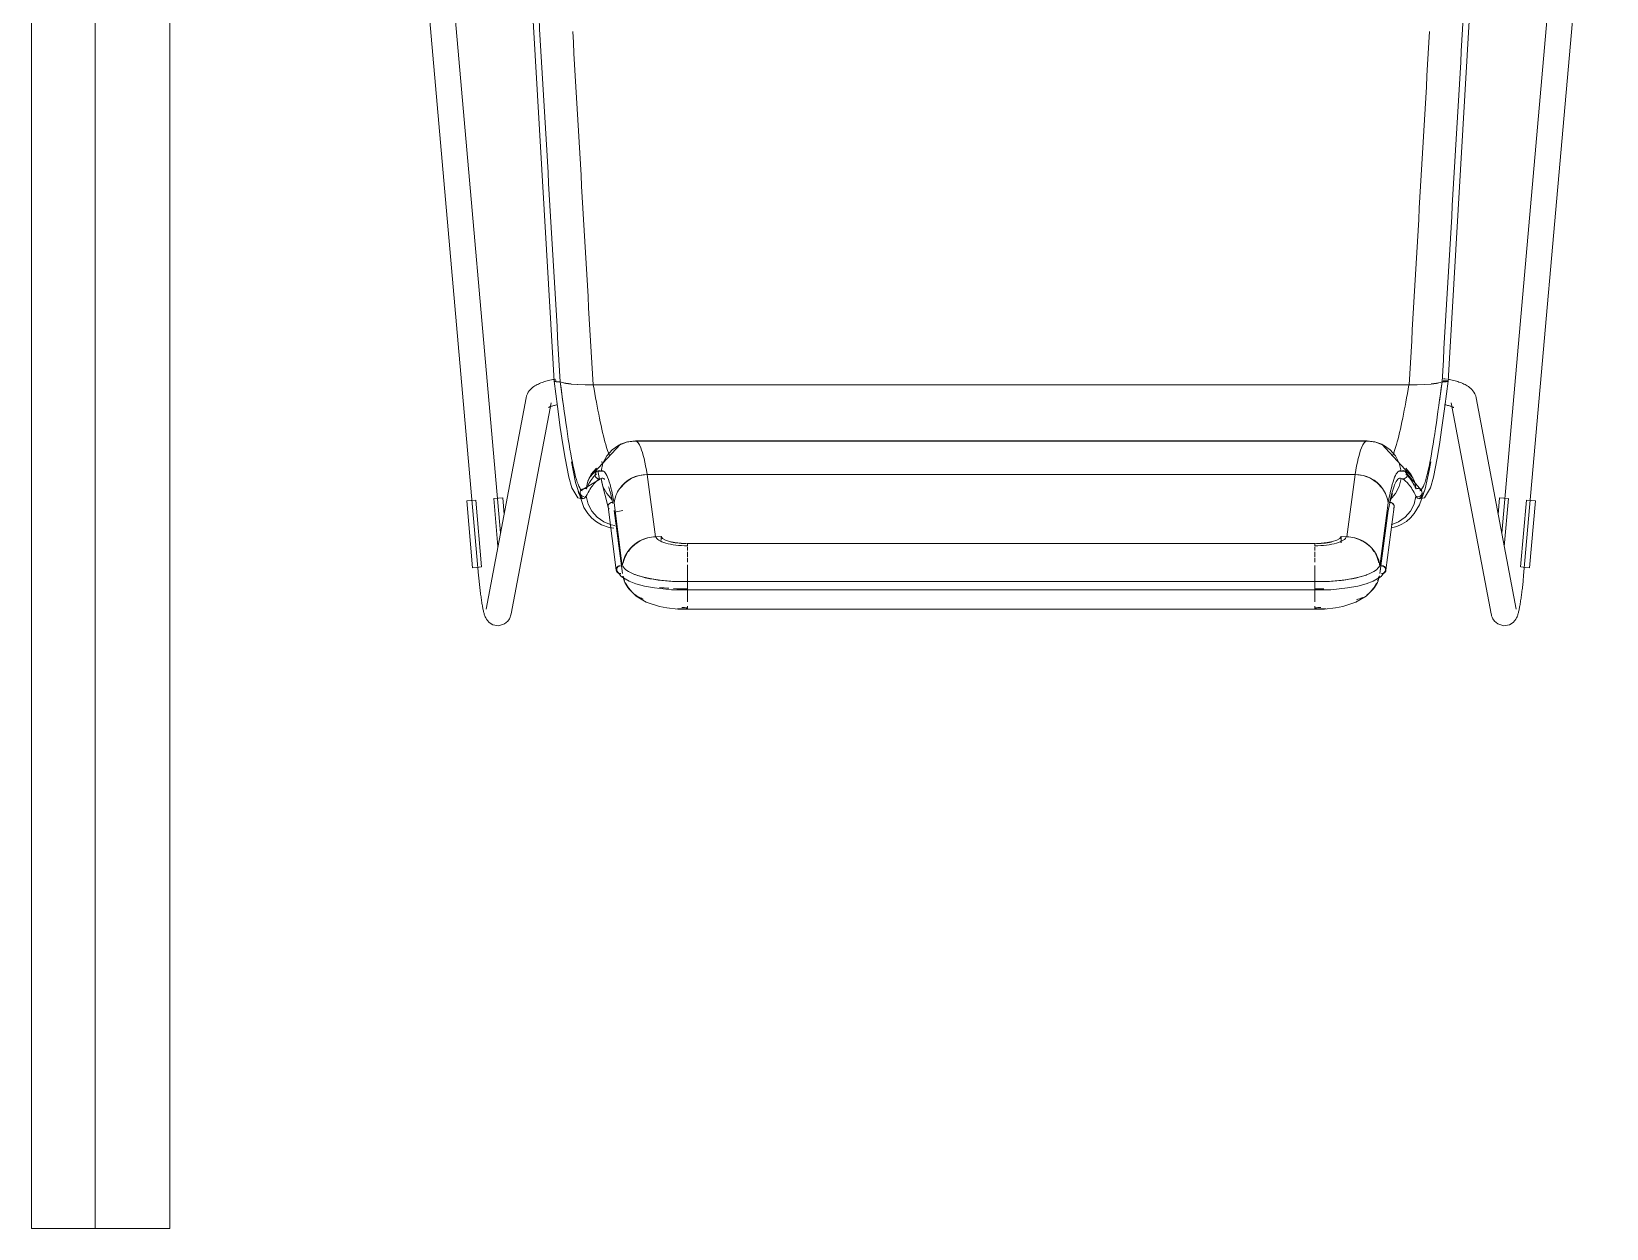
# Model space of a CAD drawing. Header units: millimetres. Extents: x 79795 to 317870, y -36033 to 97293.
# Drawn here: x 159694 to 160435, y 30085 to 30648 of the extents above; entities that cross this region are included whole.
import ezdxf

# ---------------------------------------------------------------- set-up
doc = ezdxf.new("R2010")
doc.units = ezdxf.units.MM
doc.header["$MEASUREMENT"] = 0
doc.layers.add('CSM-STL-XX-ZZ-M3-A-XXXX-00001_detached _19_04_21__rvt-1-Level 4$0$I-FURN', color=8, linetype='CONTINUOUS', lineweight=9)
doc.layers.add('I-FURN', color=8, linetype='CONTINUOUS', lineweight=9)

msp = doc.modelspace()

# ---------------------------------------------------------------- linework, layer by layer
at = {"layer": 'CSM-STL-XX-ZZ-M3-A-XXXX-00001_detached _19_04_21__rvt-1-Level 4$0$I-FURN'}
for p, q in [((159694.35, 30084.9), (159694.35, 32484.9)), ((159724.35, 32484.9), (159724.35, 30084.9)), ((159724.35, 32484.9), (159724.35, 30084.9)), ((159759.35, 30084.9), (159759.35, 32484.9)), ((159724.35, 30084.9), (159694.35, 30084.9)), ((159724.35, 30084.9), (159759.35, 30084.9))]:
    msp.add_line(p, q, dxfattribs=at)
at = {"layer": 'I-FURN'}
for p, q in [((159865.57, 30835.39), (159904.52, 30392.07)), ((159914.8, 30412.1), (159877.52, 30836.44)), ((160422.71, 30836.44), (160385.42, 30411.94)), ((160395.72, 30392.07), (160434.67, 30835.39)), ((159940, 30483.36), (159920.71, 30815.27)), ((160360.24, 30483.36), (160379.52, 30815.27)), ((159927.87, 30478.19), (159928.35, 30478.87)), ((159928.35, 30478.87), (159928.86, 30479.47)), ((159928.86, 30479.47), (159929.38, 30479.99)), ((159929.38, 30479.99), (159929.91, 30480.44)), ((159929.91, 30480.44), (159930.45, 30480.84)), ((159930.45, 30480.84), (159930.98, 30481.2)), ((159930.98, 30481.2), (159931.52, 30481.53)), ((159931.52, 30481.53), (159932.06, 30481.82)), ((159932.06, 30481.82), (159932.61, 30482.09)), ((159932.61, 30482.09), (159933.17, 30482.34)), ((159933.17, 30482.34), (159933.74, 30482.58)), ((159933.74, 30482.58), (159934.32, 30482.8)), ((159934.32, 30482.8), (159934.91, 30483)), ((159934.91, 30483), (159935.52, 30483.2)), ((159935.52, 30483.2), (159936.13, 30483.38)), ((159936.13, 30483.38), (159936.76, 30483.55)), ((159936.76, 30483.55), (159937.41, 30483.71)), ((159937.41, 30483.71), (159938.06, 30483.87)), ((159938.06, 30483.87), (159938.73, 30484.01)), ((159938.73, 30484.01), (159939.41, 30484.14)), ((159939.41, 30484.14), (159940.1, 30484.27)), ((159940.07, 30483.41), (159940, 30483.36)), ((159940, 30483.36), (159940.06, 30483.41)), ((159940, 30483.36), (159941.56, 30471.5)), ((159940.1, 30484.27), (159940.81, 30484.39)), ((159940.24, 30483.46), (159940.54, 30483.51)), ((159940.54, 30483.51), (159940.25, 30483.46)), ((159940.56, 30483.21), (159940.26, 30483.26)), ((159940.27, 30483.26), (159940.57, 30483.21)), ((159940.92, 30483.54), (159940.54, 30483.51)), ((159940.54, 30483.51), (159940.92, 30483.54)), ((159940.95, 30483.18), (159940.56, 30483.21)), ((159940.57, 30483.21), (159940.95, 30483.18)), ((159940.95, 30483.18), (159941.41, 30483.16)), ((159941.4, 30483.16), (159940.95, 30483.18)), ((159941.9, 30483.15), (159941.4, 30483.16)), ((159941.41, 30483.16), (159941.9, 30483.15)), ((159941.9, 30483.15), (159942.4, 30483.15)), ((159942.4, 30483.15), (159941.9, 30483.15)), ((159942.4, 30483.15), (159942.87, 30483.17)), ((159942.87, 30483.17), (159942.4, 30483.15)), ((159942.87, 30483.17), (159943.77, 30482.77)), ((159943.77, 30482.77), (159942.87, 30483.17)), ((159943.77, 30482.77), (159945.52, 30482.4)), ((159945.51, 30482.41), (159943.77, 30482.77)), ((159947.98, 30482.1), (159945.52, 30482.41)), ((159945.52, 30482.4), (159948.01, 30482.09)), ((159948.01, 30482.09), (159951.11, 30481.85)), ((159951.07, 30481.86), (159948.01, 30482.09)), ((159951.11, 30481.85), (159954.65, 30481.7)), ((159954.59, 30481.7), (159951.11, 30481.85)), ((159954.65, 30481.7), (159958.42, 30481.64)), ((159958.34, 30481.64), (159954.65, 30481.7)), ((159958.42, 30481.64), (160341.82, 30481.64)), ((160341.82, 30481.64), (159958.42, 30481.64)), ((160341.82, 30481.64), (160345.59, 30481.7)), ((160345.59, 30481.7), (160341.9, 30481.64)), ((160345.59, 30481.7), (160349.12, 30481.85)), ((160349.12, 30481.85), (160345.65, 30481.7)), ((160349.12, 30481.85), (160352.22, 30482.09)), ((160352.23, 30482.09), (160349.17, 30481.86)), ((160352.22, 30482.09), (160354.72, 30482.4)), ((160354.72, 30482.41), (160352.26, 30482.1)), ((160354.72, 30482.4), (160356.46, 30482.77)), ((160356.46, 30482.77), (160354.73, 30482.41)), ((160356.46, 30482.77), (160357.37, 30483.17)), ((160357.37, 30483.17), (160356.46, 30482.77)), ((160357.37, 30483.17), (160357.84, 30483.15)), ((160357.84, 30483.15), (160357.37, 30483.17)), ((160357.84, 30483.15), (160358.34, 30483.15)), ((160358.34, 30483.15), (160357.84, 30483.15)), ((160357.88, 30483.57), (160358.38, 30483.58)), ((160358.37, 30483.57), (160357.88, 30483.57)), ((160358.71, 30484.49), (160357.98, 30484.59)), ((160358.34, 30483.15), (160358.83, 30483.16)), ((160358.83, 30483.16), (160358.34, 30483.15)), ((160358.87, 30483.57), (160358.37, 30483.57)), ((160358.38, 30483.58), (160358.87, 30483.57)), ((160360.23, 30483.36), (160358.68, 30471.5)), ((160359.43, 30484.39), (160358.71, 30484.49)), ((160358.83, 30483.16), (160359.28, 30483.18)), ((160359.29, 30483.18), (160358.83, 30483.16)), ((160359.32, 30483.54), (160358.87, 30483.57)), ((160358.87, 30483.57), (160359.32, 30483.54)), ((160359.28, 30483.18), (160359.67, 30483.21)), ((160359.67, 30483.21), (160359.29, 30483.18)), ((160359.7, 30483.51), (160359.32, 30483.54)), ((160359.32, 30483.54), (160359.7, 30483.51)), ((160359.67, 30483.21), (160359.97, 30483.26)), ((160359.97, 30483.26), (160359.67, 30483.21)), ((160359.99, 30483.46), (160359.7, 30483.51)), ((160359.7, 30483.51), (160359.99, 30483.46)), ((160359.97, 30483.26), (160360.16, 30483.31)), ((160360.16, 30483.31), (160359.97, 30483.26)), ((160360.17, 30483.41), (160359.99, 30483.46)), ((160359.99, 30483.46), (160360.17, 30483.41)), ((160360.82, 30484.14), (160360.13, 30484.27)), ((160360.16, 30483.31), (160360.23, 30483.36)), ((160360.24, 30483.36), (160360.16, 30483.31)), ((160360.23, 30483.36), (160360.17, 30483.41)), ((160360.17, 30483.41), (160360.24, 30483.36)), ((160361.5, 30484.01), (160360.82, 30484.14)), ((160362.17, 30483.87), (160361.5, 30484.01)), ((160362.83, 30483.71), (160362.17, 30483.87)), ((160363.47, 30483.55), (160362.83, 30483.71)), ((160364.1, 30483.38), (160363.47, 30483.55)), ((160364.72, 30483.2), (160364.1, 30483.38)), ((160365.32, 30483), (160364.72, 30483.2)), ((160365.91, 30482.8), (160365.32, 30483)), ((160366.5, 30482.58), (160365.91, 30482.8)), ((160367.07, 30482.34), (160366.5, 30482.58)), ((160367.63, 30482.09), (160367.07, 30482.34)), ((160368.18, 30481.82), (160367.63, 30482.09)), ((160368.71, 30481.53), (160368.18, 30481.82)), ((160369.25, 30481.2), (160368.71, 30481.53)), ((160369.79, 30480.84), (160369.25, 30481.2)), ((160370.32, 30480.44), (160369.79, 30480.84)), ((160370.85, 30479.99), (160370.32, 30480.44)), ((160371.37, 30479.47), (160370.85, 30479.99)), ((160371.88, 30478.87), (160371.37, 30479.47)), ((160372.37, 30478.19), (160371.88, 30478.87)), ((159926.81, 30475.51), (159907.99, 30376.22)), ((159919.79, 30373.99), (159938.6, 30473.28)), ((159926.81, 30475.51), (159927.07, 30476.5)), ((159927.07, 30476.5), (159927.43, 30477.4)), ((159927.43, 30477.4), (159927.87, 30478.19)), ((159937.56, 30471.16), (159937.72, 30471.23)), ((159937.72, 30471.23), (159937.91, 30471.32)), ((159937.91, 30471.32), (159938.14, 30471.41)), ((159938.14, 30471.41), (159938.41, 30471.51)), ((159938.41, 30471.51), (159938.72, 30471.62)), ((159938.72, 30471.62), (159939.05, 30471.73)), ((159939.05, 30471.73), (159939.42, 30471.84)), ((159939.42, 30471.84), (159939.81, 30471.94)), ((159939.81, 30471.94), (159940.23, 30472.05)), ((159940.23, 30472.05), (159940.68, 30472.15)), ((159940.68, 30472.15), (159941.15, 30472.25)), ((159941.15, 30472.25), (159941.64, 30472.35)), ((159941.56, 30471.5), (159942.91, 30461.57)), ((160358.68, 30471.5), (160357.32, 30461.57)), ((160359.09, 30472.25), (160358.59, 30472.35)), ((160359.56, 30472.15), (160359.09, 30472.25)), ((160360, 30472.05), (160359.56, 30472.15)), ((160360.42, 30471.94), (160360, 30472.05)), ((160360.82, 30471.84), (160360.42, 30471.94)), ((160361.18, 30471.73), (160360.82, 30471.84)), ((160361.52, 30471.62), (160361.18, 30471.73)), ((160361.82, 30471.51), (160361.52, 30471.62)), ((160361.64, 30473.28), (160380.45, 30373.99)), ((160362.09, 30471.41), (160361.82, 30471.51)), ((160362.32, 30471.32), (160362.09, 30471.41)), ((160362.52, 30471.23), (160362.32, 30471.32)), ((160362.67, 30471.16), (160362.52, 30471.23)), ((160372.8, 30477.4), (160372.37, 30478.19)), ((160373.17, 30476.5), (160372.8, 30477.4)), ((160373.43, 30475.51), (160373.17, 30476.5)), ((160392.24, 30376.22), (160373.43, 30475.51)), ((159937.38, 30471.05), (159937.4, 30471.07)), ((159937.4, 30471.07), (159937.48, 30471.11)), ((159937.48, 30471.11), (159937.56, 30471.16)), ((160362.76, 30471.11), (160362.67, 30471.16)), ((160362.83, 30471.07), (160362.76, 30471.11)), ((160362.86, 30471.05), (160362.83, 30471.07)), ((159942.91, 30461.57), (159944.09, 30453.56)), ((160357.32, 30461.57), (160356.14, 30453.56)), ((159944.09, 30453.56), (159945.13, 30447.24)), ((159956.55, 30438.03), (159971.15, 30453.72)), ((159964.72, 30448.25), (159967.23, 30451.13)), ((159967.23, 30451.13), (159964.72, 30448.26)), ((159967.23, 30451.13), (159970.37, 30453.3)), ((159970.36, 30453.3), (159967.23, 30451.13)), ((159970.05, 30453.13), (159974.51, 30454.85)), ((159973.93, 30454.67), (159970.36, 30453.3)), ((159970.37, 30453.3), (159973.94, 30454.66)), ((159971.15, 30453.72), (159973.07, 30454.43)), ((159977.73, 30455.14), (159973.93, 30454.67)), ((159973.94, 30454.66), (159977.73, 30455.14)), ((159974.51, 30454.85), (159978.26, 30455.29)), ((159977.73, 30455.14), (160322.51, 30455.14)), ((160322.51, 30455.14), (159977.73, 30455.14)), ((160017.17, 30455.29), (159978.26, 30455.29)), ((160321.97, 30455.29), (160017.17, 30455.29)), ((160325.72, 30454.85), (160321.97, 30455.29)), ((160322.51, 30455.14), (160326.3, 30454.66)), ((160326.3, 30454.67), (160322.51, 30455.14)), ((160330.18, 30453.13), (160325.72, 30454.85)), ((160329.87, 30453.3), (160326.3, 30454.67)), ((160326.3, 30454.66), (160329.87, 30453.3)), ((160329.09, 30453.72), (160327.16, 30454.43)), ((160343.69, 30438.03), (160329.09, 30453.72)), ((160329.87, 30453.3), (160333, 30451.13)), ((160333.01, 30451.13), (160329.87, 30453.3)), ((160333, 30451.13), (160335.51, 30448.25)), ((160335.51, 30448.26), (160333.01, 30451.13)), ((160356.14, 30453.56), (160355.11, 30447.24)), ((159945.13, 30447.24), (159946.93, 30438.22)), ((159948.11, 30445.45), (159950.01, 30435.78)), ((159959.89, 30442.54), (159957.49, 30439.7)), ((159957.5, 30439.7), (159959.89, 30442.54)), ((159962.97, 30444.86), (159962.07, 30441.15)), ((159964.72, 30448.26), (159962.97, 30444.86)), ((159962.97, 30444.86), (159964.72, 30448.25)), ((160337.27, 30444.86), (160335.51, 30448.26)), ((160335.51, 30448.25), (160337.26, 30444.86)), ((160338.16, 30441.15), (160337.27, 30444.86)), ((160340.34, 30442.54), (160342.74, 30439.7)), ((160342.75, 30439.7), (160340.34, 30442.54)), ((160351.39, 30441.38), (160352.13, 30445.45)), ((160355.11, 30447.24), (160353.3, 30438.22)), ((159946.93, 30438.22), (159948.34, 30433.23)), ((159950.01, 30435.78), (159954, 30424.07)), ((159952.44, 30431.83), (159961.83, 30437.54)), ((159955.85, 30436.38), (159955.06, 30432.76)), ((159955.06, 30432.76), (159955.86, 30436.37)), ((159957.49, 30439.7), (159955.85, 30436.38)), ((159955.86, 30436.37), (159957.5, 30439.7)), ((159959.3, 30439.89), (159959.23, 30439.4)), ((159959.23, 30439.4), (159959.3, 30438.91)), ((159959.24, 30439.4), (159959.3, 30439.89)), ((159959.3, 30438.91), (159959.24, 30439.4)), ((159959.3, 30439.89), (159959.49, 30440.35)), ((159959.49, 30440.35), (159959.3, 30439.89)), ((159959.49, 30438.45), (159959.3, 30438.91)), ((159959.3, 30438.91), (159959.49, 30438.44)), ((159959.49, 30440.35), (159959.78, 30440.75)), ((159959.78, 30440.75), (159959.49, 30440.35)), ((159959.78, 30438.04), (159959.49, 30438.45)), ((159959.49, 30438.44), (159959.78, 30438.04)), ((159960.16, 30441.07), (159959.78, 30440.75)), ((159959.78, 30440.75), (159960.17, 30441.06)), ((159960.17, 30437.73), (159959.78, 30438.04)), ((159959.78, 30438.04), (159960.16, 30437.73)), ((159960.61, 30441.27), (159960.16, 30441.07)), ((159960.16, 30437.73), (159960.61, 30437.53)), ((159960.17, 30441.06), (159960.62, 30441.27)), ((159960.62, 30437.53), (159960.17, 30437.73)), ((159960.26, 30441.12), (159963.14, 30441.17)), ((159960.56, 30441.25), (159961.4, 30437.36)), ((159961.11, 30441.35), (159960.61, 30441.27)), ((159960.61, 30437.53), (159961.11, 30437.44)), ((159960.62, 30441.27), (159961.11, 30441.35)), ((159961.11, 30437.45), (159960.62, 30437.53)), ((159961.11, 30441.35), (159961.61, 30441.31)), ((159961.6, 30441.31), (159961.11, 30441.35)), ((159961.61, 30437.48), (159961.11, 30437.45)), ((159961.11, 30437.44), (159961.6, 30437.48)), ((159962.07, 30441.15), (159961.6, 30441.31)), ((159961.6, 30437.48), (159962.07, 30437.64)), ((159961.61, 30441.31), (159962.08, 30441.15)), ((159962.08, 30437.65), (159961.61, 30437.48)), ((159962.07, 30437.64), (159962.97, 30433.93)), ((159962.43, 30435.8), (159962.11, 30437.66)), ((159965.4, 30424.18), (159962.43, 30435.8)), ((159973.33, 30435.67), (159970.84, 30432.93)), ((159976.44, 30437.75), (159973.33, 30435.67)), ((159979.99, 30439.07), (159976.44, 30437.75)), ((159983.76, 30439.54), (159979.99, 30439.07)), ((159987.62, 30410.27), (159983.76, 30439.54)), ((159983.76, 30439.54), (160316.47, 30439.54)), ((160316.47, 30439.54), (159983.76, 30439.54)), ((160316.47, 30439.54), (160312.61, 30410.27)), ((160320.24, 30439.07), (160316.47, 30439.54)), ((160323.79, 30437.75), (160320.24, 30439.07)), ((160326.9, 30435.67), (160323.79, 30437.75)), ((160329.39, 30432.93), (160326.9, 30435.67)), ((160339.97, 30441.12), (160337.09, 30441.17)), ((160337.27, 30433.93), (160338.16, 30437.64)), ((160338.16, 30441.15), (160338.63, 30441.31)), ((160338.63, 30441.31), (160338.16, 30441.15)), ((160338.63, 30437.48), (160338.16, 30437.65)), ((160338.16, 30437.64), (160338.63, 30437.48)), ((160338.84, 30437.36), (160338.41, 30437.54)), ((160338.63, 30441.31), (160339.13, 30441.35)), ((160339.13, 30441.35), (160338.63, 30441.31)), ((160339.13, 30437.45), (160338.63, 30437.48)), ((160338.63, 30437.48), (160339.13, 30437.44)), ((160339.13, 30441.35), (160339.62, 30441.27)), ((160339.62, 30441.27), (160339.13, 30441.35)), ((160339.62, 30437.53), (160339.13, 30437.45)), ((160339.13, 30437.44), (160339.62, 30437.53)), ((160339.62, 30441.27), (160340.07, 30441.06)), ((160340.07, 30441.07), (160339.62, 30441.27)), ((160340.07, 30437.73), (160339.62, 30437.53)), ((160339.62, 30437.53), (160340.07, 30437.73)), ((160347.8, 30431.83), (160339.67, 30441.25)), ((160340.45, 30440.75), (160340.07, 30441.07)), ((160340.07, 30441.06), (160340.45, 30440.75)), ((160340.45, 30438.04), (160340.07, 30437.73)), ((160340.07, 30437.73), (160340.45, 30438.04)), ((160340.45, 30440.75), (160340.74, 30440.35)), ((160340.75, 30440.35), (160340.45, 30440.75)), ((160340.74, 30438.45), (160340.45, 30438.04)), ((160340.45, 30438.04), (160340.75, 30438.44)), ((160340.74, 30440.35), (160340.93, 30439.89)), ((160340.93, 30438.91), (160340.74, 30438.45)), ((160340.94, 30439.89), (160340.75, 30440.35)), ((160340.75, 30438.44), (160340.94, 30438.91)), ((160340.93, 30439.89), (160341, 30439.4)), ((160341, 30439.4), (160340.93, 30438.91)), ((160341, 30439.4), (160340.94, 30439.89)), ((160340.94, 30438.91), (160341, 30439.4)), ((160342.74, 30439.7), (160344.38, 30436.37)), ((160344.39, 30436.38), (160342.75, 30439.7)), ((160344.38, 30436.37), (160345.17, 30432.76)), ((160345.17, 30432.76), (160344.39, 30436.38)), ((160349.5, 30432.86), (160351.39, 30441.38)), ((160353.3, 30438.22), (160351.9, 30433.23)), ((159898.94, 30427.09), (159900.98, 30427.27)), ((159901.7, 30395.68), (159898.94, 30427.09)), ((159900.98, 30427.27), (159903.05, 30427.45)), ((159905.93, 30396.05), (159903.17, 30427.46)), ((159911.62, 30428.2), (159913.6, 30405.72)), ((159911.74, 30428.21), (159913.81, 30428.4)), ((159913.81, 30428.4), (159915.85, 30428.58)), ((159916.55, 30420.68), (159915.85, 30428.58)), ((159948.34, 30433.23), (159951.11, 30428.59)), ((159951.11, 30428.59), (159953.29, 30428.06)), ((159952.24, 30430.98), (159952.3, 30431.46)), ((159952.3, 30431.46), (159952.24, 30430.98)), ((159952.32, 30430.49), (159952.24, 30430.98)), ((159952.24, 30430.98), (159952.31, 30430.49)), ((159952.3, 30431.46), (159952.48, 30431.92)), ((159952.48, 30431.92), (159952.3, 30431.46)), ((159952.31, 30430.49), (159952.51, 30430.04)), ((159952.51, 30430.04), (159952.32, 30430.49)), ((159952.77, 30432.33), (159952.48, 30431.92)), ((159952.48, 30431.92), (159952.77, 30432.32)), ((159952.81, 30429.65), (159952.51, 30430.04)), ((159952.51, 30430.04), (159952.81, 30429.64)), ((159952.77, 30432.32), (159953.15, 30432.64)), ((159953.15, 30432.64), (159952.77, 30432.33)), ((159953.2, 30429.34), (159952.81, 30429.65)), ((159952.81, 30429.64), (159953.2, 30429.34)), ((159953.15, 30432.64), (159953.6, 30432.85)), ((159953.6, 30432.85), (159953.15, 30432.64)), ((159953.65, 30429.14), (159953.2, 30429.34)), ((159953.2, 30429.34), (159953.65, 30429.14)), ((159953.29, 30428.06), (159954.21, 30428.35)), ((159953.6, 30432.85), (159954.09, 30432.94)), ((159954.09, 30432.94), (159953.6, 30432.85)), ((159954.15, 30429.07), (159953.65, 30429.14)), ((159953.65, 30429.14), (159954.15, 30429.07)), ((159954.09, 30432.94), (159954.59, 30432.91)), ((159954.59, 30432.91), (159954.09, 30432.94)), ((159954.59, 30432.91), (159955.06, 30432.76)), ((159955.06, 30432.76), (159954.59, 30432.91)), ((159955.12, 30429.28), (159954.64, 30429.11)), ((159954.64, 30429.11), (159955.12, 30429.27)), ((159955.12, 30429.27), (159956.02, 30425.64)), ((159962.97, 30433.93), (159964.72, 30430.53)), ((159964.72, 30430.53), (159967.23, 30427.66)), ((160333.25, 30428.13), (160331.88, 30421.84)), ((160333.01, 30427.66), (160335.51, 30430.53)), ((160334.01, 30430.57), (160333.25, 30428.13)), ((160335.51, 30430.53), (160337.27, 30433.93)), ((160344.22, 30425.64), (160345.12, 30429.27)), ((160345.59, 30429.11), (160345.12, 30429.28)), ((160345.12, 30429.27), (160345.59, 30429.11)), ((160345.17, 30432.76), (160345.64, 30432.91)), ((160345.65, 30432.91), (160345.17, 30432.76)), ((160346.09, 30429.07), (160345.59, 30429.11)), ((160345.59, 30429.11), (160346.09, 30429.07)), ((160345.64, 30432.91), (160346.14, 30432.94)), ((160346.15, 30432.94), (160345.65, 30432.91)), ((160346.94, 30428.06), (160346.03, 30428.35)), ((160346.58, 30429.14), (160346.09, 30429.07)), ((160346.09, 30429.07), (160346.58, 30429.14)), ((160346.14, 30432.94), (160346.63, 30432.85)), ((160346.64, 30432.85), (160346.15, 30432.94)), ((160347.04, 30429.34), (160346.58, 30429.14)), ((160346.58, 30429.14), (160347.04, 30429.34)), ((160346.63, 30432.85), (160347.08, 30432.64)), ((160347.09, 30432.64), (160346.64, 30432.85)), ((160346.83, 30425.23), (160349.5, 30432.86)), ((160349.13, 30428.59), (160346.94, 30428.06)), ((160347.42, 30429.65), (160347.04, 30429.34)), ((160347.04, 30429.34), (160347.43, 30429.64)), ((160347.08, 30432.64), (160347.46, 30432.32)), ((160347.47, 30432.33), (160347.09, 30432.64)), ((160347.72, 30430.04), (160347.42, 30429.65)), ((160347.43, 30429.64), (160347.73, 30430.04)), ((160347.46, 30432.32), (160347.75, 30431.92)), ((160347.75, 30431.92), (160347.47, 30432.33)), ((160347.64, 30432.1), (160347.77, 30431.89)), ((160347.92, 30430.49), (160347.72, 30430.04)), ((160347.73, 30430.04), (160347.92, 30430.49)), ((160347.75, 30431.92), (160347.93, 30431.46)), ((160347.94, 30431.46), (160347.75, 30431.92)), ((160347.99, 30430.98), (160347.92, 30430.49)), ((160347.92, 30430.49), (160348, 30430.98)), ((160347.93, 30431.46), (160347.99, 30430.98)), ((160348, 30430.98), (160347.94, 30431.46)), ((160351.9, 30433.23), (160349.13, 30428.59)), ((160384.38, 30428.58), (160383.69, 30420.68)), ((160384.38, 30428.58), (160386.43, 30428.4)), ((160386.43, 30428.4), (160388.49, 30428.21)), ((160386.63, 30405.6), (160388.61, 30428.2)), ((160397.06, 30427.46), (160394.3, 30396.05)), ((160397.19, 30427.45), (160399.25, 30427.27)), ((160401.29, 30427.09), (160398.53, 30395.68)), ((160399.25, 30427.27), (160401.29, 30427.09)), ((159954, 30424.07), (159955.81, 30421.24)), ((159955.81, 30421.24), (159957.81, 30419)), ((159956.02, 30425.64), (159957.76, 30422.32)), ((159957.76, 30422.32), (159960.24, 30419.5)), ((159960.24, 30419.5), (159963.32, 30417.32)), ((159965.44, 30424.96), (159965.37, 30424.49)), ((159965.37, 30424.49), (159965.44, 30424.02)), ((159969.24, 30394.48), (159965.38, 30424.26)), ((159965.63, 30425.4), (159965.44, 30424.96)), ((159965.44, 30424.02), (159965.62, 30423.58)), ((159965.62, 30423.58), (159965.92, 30423.2)), ((159965.92, 30425.79), (159965.63, 30425.4)), ((159966.3, 30426.09), (159965.92, 30425.79)), ((159966.76, 30426.28), (159966.3, 30426.09)), ((159967.25, 30426.36), (159966.76, 30426.28)), ((159967.74, 30426.32), (159967.25, 30426.36)), ((159968.21, 30426.17), (159972.06, 30396.47)), ((159972.08, 30392.92), (159968.23, 30422.62)), ((159968.36, 30421.84), (159972.38, 30422.63)), ((160332, 30422.62), (160328.16, 30392.92)), ((160332.02, 30426.17), (160328.18, 30396.47)), ((160334.85, 30424.26), (160331, 30394.48)), ((160332.99, 30426.36), (160332.49, 30426.32)), ((160333.48, 30426.28), (160332.99, 30426.36)), ((160333.93, 30426.09), (160333.48, 30426.28)), ((160334.31, 30425.79), (160333.93, 30426.09)), ((160334.61, 30425.4), (160334.31, 30425.79)), ((160334.8, 30424.96), (160334.61, 30425.4)), ((160334.61, 30423.58), (160334.8, 30424.02)), ((160334.86, 30424.49), (160334.8, 30424.96)), ((160334.8, 30424.02), (160334.86, 30424.49)), ((160336.91, 30417.32), (160340, 30419.5)), ((160340, 30419.5), (160342.48, 30422.32)), ((160342.48, 30422.32), (160344.22, 30425.64)), ((160342.59, 30419.16), (160344.32, 30421.12)), ((160344.32, 30421.12), (160346.83, 30425.23)), ((159957.81, 30419), (159959.98, 30417.22)), ((159959.98, 30417.22), (159962.25, 30415.88)), ((159962.25, 30415.88), (159965.85, 30414.59)), ((159963.32, 30417.32), (159966.84, 30415.92)), ((159965.85, 30414.59), (159968.11, 30414.29)), ((159968.58, 30415.56), (159966.84, 30415.93)), ((159966.84, 30415.92), (159968.58, 30415.56)), ((160333.4, 30415.92), (160336.91, 30417.32)), ((160333.54, 30414.41), (160336.04, 30415.07)), ((160336.04, 30415.07), (160338.41, 30416.1)), ((160338.41, 30416.1), (160340.61, 30417.47)), ((160340.61, 30417.47), (160342.59, 30419.16)), ((159990.34, 30410.33), (159987.62, 30410.27)), ((159990.34, 30410.33), (159990.34, 30408.67)), ((159990.98, 30409.47), (159990.34, 30410.33)), ((159992.33, 30408.68), (159990.98, 30409.47)), ((159994.31, 30408.01), (159992.33, 30408.68)), ((159996.8, 30407.5), (159994.31, 30408.01)), ((159999.65, 30407.18), (159996.8, 30407.5)), ((160002.69, 30407.08), (159999.65, 30407.18)), ((160297.54, 30407.08), (160002.69, 30407.08)), ((160002.69, 30407.02), (160297.54, 30407.02)), ((160002.69, 30403.75), (160002.69, 30405.49)), ((160300.58, 30407.18), (160297.54, 30407.08)), ((160297.54, 30405.49), (160297.54, 30403.75)), ((160303.43, 30407.5), (160300.58, 30407.18)), ((160305.92, 30408.01), (160303.43, 30407.5)), ((160307.91, 30408.68), (160305.92, 30408.01)), ((160309.26, 30409.47), (160307.91, 30408.68)), ((160309.9, 30410.33), (160309.26, 30409.47)), ((160309.9, 30407.33), (160309.9, 30410.33)), ((160312.61, 30410.27), (160309.9, 30410.33)), ((159971.31, 30398.89), (159971.62, 30396.45)), ((160002.69, 30400.7), (160002.69, 30403.16)), ((160002.69, 30398.34), (160002.69, 30400.18)), ((160297.54, 30403.16), (160297.54, 30400.7)), ((160297.54, 30400.18), (160297.54, 30398.34)), ((160328.93, 30398.89), (160328.31, 30394.12)), ((159903.74, 30395.86), (159901.7, 30395.68)), ((159905.81, 30396.04), (159903.74, 30395.86)), ((159904.53, 30391.91), (159904.52, 30392.07)), ((159904.6, 30391.16), (159904.53, 30391.91)), ((159904.67, 30390.41), (159904.6, 30391.16)), ((159904.74, 30389.66), (159904.67, 30390.41)), ((159969.6, 30393.99), (159971.49, 30391.6)), ((159971.49, 30391.6), (159975.32, 30389.3)), ((159978.02, 30392.44), (159981.46, 30391.35)), ((159981.46, 30391.35), (159985.89, 30390.38)), ((159985.89, 30390.38), (159989.9, 30389.79)), ((159989.9, 30389.79), (159996.47, 30389.25)), ((160002.69, 30397.07), (160002.69, 30393.15)), ((160002.69, 30393.15), (160002.69, 30396.71)), ((160002.69, 30392.96), (160002.69, 30389.15)), ((160002.69, 30389.15), (160002.69, 30392.96)), ((160297.54, 30396.71), (160297.54, 30393.15)), ((160297.54, 30389.15), (160297.54, 30392.96)), ((160297.54, 30392.96), (160297.54, 30389.15)), ((160309.94, 30389.74), (160315.38, 30390.57)), ((160315.38, 30390.57), (160318.88, 30391.37)), ((160318.88, 30391.37), (160321.7, 30392.25)), ((160321.7, 30392.25), (160322.21, 30392.44)), ((160328.75, 30391.6), (160324.92, 30389.3)), ((160330.64, 30393.99), (160328.75, 30391.6)), ((160396.49, 30395.86), (160394.43, 30396.04)), ((160395.5, 30389.66), (160395.57, 30390.41)), ((160395.57, 30390.41), (160395.64, 30391.16)), ((160395.64, 30391.16), (160395.71, 30391.91)), ((160395.71, 30391.91), (160395.72, 30392.07)), ((160398.53, 30395.68), (160396.49, 30395.86)), ((159904.81, 30388.92), (159904.74, 30389.66)), ((159904.89, 30388.18), (159904.81, 30388.92)), ((159904.97, 30387.45), (159904.89, 30388.18)), ((159905.05, 30386.72), (159904.97, 30387.45)), ((159905.13, 30386), (159905.05, 30386.72)), ((159905.21, 30385.29), (159905.13, 30386)), ((159905.3, 30384.6), (159905.21, 30385.29)), ((159905.38, 30383.91), (159905.3, 30384.6)), ((159905.47, 30383.23), (159905.38, 30383.91)), ((159905.56, 30382.57), (159905.47, 30383.23)), ((159905.65, 30381.92), (159905.56, 30382.57)), ((159973.62, 30388.49), (159974.95, 30386.22)), ((159974.95, 30386.22), (159976.62, 30384.15)), ((159975.32, 30389.3), (159978.49, 30388.11)), ((159976.62, 30384.15), (159978.6, 30382.32)), ((159978.49, 30388.11), (159982.53, 30387.03)), ((159982.53, 30387.03), (159987.24, 30386.16)), ((159987.24, 30386.16), (159995.13, 30385.36)), ((159995.13, 30385.36), (160002.69, 30385.21)), ((159996.47, 30389.25), (160002.69, 30389.18)), ((160297.54, 30389.18), (160002.69, 30389.18)), ((160002.69, 30389.06), (160002.69, 30388.84)), ((160002.69, 30385.21), (160002.69, 30389.06)), ((160002.69, 30388.84), (160002.69, 30388.51)), ((160002.69, 30388.51), (160002.69, 30388.09)), ((160002.69, 30388.09), (160002.69, 30387.62)), ((160002.69, 30387.62), (160002.69, 30387.12)), ((160002.69, 30387.12), (160002.69, 30386.63)), ((160002.69, 30386.63), (160002.69, 30386.17)), ((160002.69, 30386.17), (160002.69, 30385.78)), ((160002.69, 30385.78), (160002.69, 30385.48)), ((160002.69, 30385.48), (160002.69, 30385.28)), ((160002.69, 30385.46), (160002.69, 30382.43)), ((160002.69, 30382.44), (160002.69, 30385.46)), ((160002.69, 30385.28), (160002.69, 30385.21)), ((160002.69, 30385.21), (160297.54, 30385.21)), ((160297.54, 30389.18), (160303.96, 30389.26)), ((160297.54, 30389.06), (160297.54, 30389.17)), ((160297.54, 30389.17), (160297.54, 30385.21)), ((160297.54, 30388.84), (160297.54, 30389.06)), ((160297.54, 30388.51), (160297.54, 30388.84)), ((160297.54, 30388.09), (160297.54, 30388.51)), ((160297.54, 30387.62), (160297.54, 30388.09)), ((160297.54, 30387.12), (160297.54, 30387.62)), ((160297.54, 30386.63), (160297.54, 30387.12)), ((160297.54, 30386.17), (160297.54, 30386.63)), ((160297.54, 30385.78), (160297.54, 30386.17)), ((160297.54, 30385.48), (160297.54, 30385.78)), ((160297.54, 30385.28), (160297.54, 30385.48)), ((160297.54, 30382.43), (160297.54, 30385.46)), ((160297.54, 30385.46), (160297.54, 30382.44)), ((160305.1, 30385.36), (160297.54, 30385.21)), ((160297.54, 30385.21), (160297.54, 30385.28)), ((160303.96, 30389.26), (160309.94, 30389.74)), ((160312.99, 30386.16), (160305.1, 30385.36)), ((160317.71, 30387.03), (160312.99, 30386.16)), ((160321.75, 30388.11), (160317.71, 30387.03)), ((160323.61, 30384.15), (160321.63, 30382.32)), ((160324.92, 30389.3), (160321.75, 30388.11)), ((160325.28, 30386.22), (160323.61, 30384.15)), ((160326.61, 30388.49), (160325.28, 30386.22)), ((160394.59, 30381.92), (160394.68, 30382.57)), ((160394.68, 30382.57), (160394.77, 30383.23)), ((160394.77, 30383.23), (160394.85, 30383.91)), ((160394.85, 30383.91), (160394.94, 30384.6)), ((160394.94, 30384.6), (160395.02, 30385.29)), ((160395.02, 30385.29), (160395.11, 30386)), ((160395.11, 30386), (160395.19, 30386.72)), ((160395.19, 30386.72), (160395.27, 30387.45)), ((160395.27, 30387.45), (160395.34, 30388.18)), ((160395.34, 30388.18), (160395.42, 30388.92)), ((160395.42, 30388.92), (160395.5, 30389.66)), ((159905.73, 30381.29), (159905.65, 30381.92)), ((159905.83, 30380.67), (159905.73, 30381.29)), ((159905.92, 30380.06), (159905.83, 30380.67)), ((159906.01, 30379.48), (159905.92, 30380.06)), ((159906.1, 30378.91), (159906.01, 30379.48)), ((159906.19, 30378.36), (159906.1, 30378.91)), ((159906.29, 30377.82), (159906.19, 30378.36)), ((159906.38, 30377.31), (159906.29, 30377.82)), ((159906.48, 30376.81), (159906.38, 30377.31)), ((159906.57, 30376.34), (159906.48, 30376.81)), ((159906.67, 30375.88), (159906.57, 30376.34)), ((159906.77, 30375.43), (159906.67, 30375.88)), ((159906.87, 30375.01), (159906.77, 30375.43)), ((159906.97, 30374.59), (159906.87, 30375.01)), ((159978.6, 30382.32), (159983.32, 30379.45)), ((159983.32, 30379.45), (159989.47, 30377.43)), ((159989.47, 30377.43), (159992.96, 30376.78)), ((159992.96, 30376.78), (159998.17, 30376.26)), ((159998.17, 30376.26), (160002.69, 30376.18)), ((160002.69, 30379.7), (160002.69, 30382.27)), ((160002.69, 30376.19), (160002.69, 30377.67)), ((160002.69, 30376.35), (160002.69, 30376.18)), ((160002.69, 30376.18), (160297.54, 30376.18)), ((160297.54, 30382.27), (160297.54, 30379.7)), ((160297.54, 30377.67), (160297.54, 30376.19)), ((160297.54, 30376.18), (160297.54, 30376.35)), ((160302.06, 30376.26), (160297.54, 30376.18)), ((160307.27, 30376.78), (160302.06, 30376.26)), ((160310.77, 30377.43), (160307.27, 30376.78)), ((160316.92, 30379.45), (160310.77, 30377.43)), ((160321.63, 30382.32), (160316.92, 30379.45)), ((160393.26, 30374.59), (160393.37, 30375.01)), ((160393.37, 30375.01), (160393.47, 30375.43)), ((160393.47, 30375.43), (160393.57, 30375.88)), ((160393.57, 30375.88), (160393.66, 30376.34)), ((160393.66, 30376.34), (160393.76, 30376.81)), ((160393.76, 30376.81), (160393.85, 30377.31)), ((160393.85, 30377.31), (160393.95, 30377.82)), ((160393.95, 30377.82), (160394.04, 30378.36)), ((160394.04, 30378.36), (160394.13, 30378.91)), ((160394.13, 30378.91), (160394.23, 30379.48)), ((160394.23, 30379.48), (160394.32, 30380.06)), ((160394.32, 30380.06), (160394.41, 30380.67)), ((160394.41, 30380.67), (160394.5, 30381.29)), ((160394.5, 30381.29), (160394.59, 30381.92)), ((159907.08, 30374.19), (159906.97, 30374.59)), ((159907.19, 30373.8), (159907.08, 30374.19)), ((159907.32, 30373.4), (159907.19, 30373.8)), ((159907.46, 30373), (159907.32, 30373.4)), ((159907.63, 30372.57), (159907.46, 30373)), ((159907.85, 30372.09), (159907.63, 30372.57)), ((159908.15, 30371.53), (159907.85, 30372.09)), ((159908.63, 30370.83), (159908.15, 30371.53)), ((159909.48, 30369.92), (159908.63, 30370.83)), ((159911.14, 30368.88), (159909.48, 30369.92)), ((159913.9, 30368.4), (159911.14, 30368.88)), ((159916.65, 30369.23), (159913.9, 30368.4)), ((159916.65, 30369.23), (159918.23, 30370.55)), ((159918.23, 30370.55), (159918.97, 30371.63)), ((159918.97, 30371.63), (159919.35, 30372.44)), ((159919.35, 30372.44), (159919.56, 30373.06)), ((159919.56, 30373.06), (159919.7, 30373.57)), ((159919.7, 30373.57), (159919.79, 30373.99)), ((160380.54, 30373.57), (160380.45, 30373.99)), ((160380.67, 30373.06), (160380.54, 30373.57)), ((160380.89, 30372.44), (160380.67, 30373.06)), ((160381.26, 30371.63), (160380.89, 30372.44)), ((160382.01, 30370.55), (160381.26, 30371.63)), ((160383.59, 30369.23), (160382.01, 30370.55)), ((160383.59, 30369.23), (160386.34, 30368.4)), ((160386.34, 30368.4), (160389.1, 30368.88)), ((160389.1, 30368.88), (160390.75, 30369.92)), ((160390.75, 30369.92), (160391.61, 30370.83)), ((160391.61, 30370.83), (160392.09, 30371.53)), ((160392.09, 30371.53), (160392.39, 30372.09)), ((160392.39, 30372.09), (160392.6, 30372.57)), ((160392.6, 30372.57), (160392.77, 30373)), ((160392.77, 30373), (160392.92, 30373.4)), ((160392.92, 30373.4), (160393.04, 30373.8)), ((160393.04, 30373.8), (160393.16, 30374.19)), ((160393.16, 30374.19), (160393.26, 30374.59))]:
    msp.add_line(p, q, dxfattribs=at)
for centre, major_axis, ratio, start_param, end_param in [((159983.89, 30424.47), (15.78, 0), 0.955139, 1.579038, 2.545717), ((160316.34, 30424.47), (15.78, 0), 0.955139, 0.595876, 1.562553), ((159983.89, 30424.47), (15.78, 0), 0.955139, 2.787556, 3.029056), ((159983.89, 30424.47), (15.78, 0), 0.955139, 2.545839, 2.787386), ((160316.34, 30424.47), (15.78, 0), 0.955139, 0.354206, 0.595753), ((160316.34, 30424.47), (15.78, 0), 0.955139, 0.112537, 0.354036), ((159967.33, 30424.49), (1.96, 0), 0.955139, 1.359855, 3.903556), ((160332.9, 30424.49), (1.96, 0), 0.955139, 5.775592, 8.064923), ((160002.69, 30391.93), (0, 15.75), 0.000004, 0.290246, 0.472486), ((160297.54, 30391.93), (0, 15.75), 0.000004, 5.8107, 5.99294), ((160002.69, 30380.45), (12.4, 0), 0.287441, 4.492176, 4.712389), ((160297.54, 30380.45), (12.4, 0), 0.287441, 4.712389, 4.950404)]:
    msp.add_ellipse(centre, major_axis=major_axis, ratio=ratio, start_param=start_param, end_param=end_param, dxfattribs=at)
for points in [[(159923.55, 30815.17), (159926.77, 30759.77), (159933.21, 30649), (159939.65, 30538.41), (159942.87, 30483.17)], [(160376.69, 30815.17), (160373.47, 30759.77), (160367.03, 30649), (160360.59, 30538.41), (160357.37, 30483.17)], [(159958.34, 30481.64), (159955.14, 30537), (159951.95, 30592.42), (159948.75, 30647.88)], [(160351.48, 30647.88), (160348.29, 30592.42), (160345.09, 30537), (160341.9, 30481.64)], [(159944.07, 30473.81), (159943.67, 30476.9), (159943.28, 30480.03), (159942.88, 30483.16)], [(160356.19, 30474), (160356.58, 30477.03), (160356.96, 30480.1), (160357.35, 30483.16)], [(159978.26, 30455.29), (159978.08, 30455.29), (159977.9, 30455.24), (159977.73, 30455.14)], [(160322.51, 30455.14), (160322.33, 30455.24), (160322.15, 30455.29), (160321.97, 30455.29)], [(159968.21, 30426.17), (159967.19, 30431.67), (159965.14, 30439.73), (159963.1, 30441.7), (159962.08, 30441.15)], [(159962.63, 30444.21), (159962.58, 30444.67), (159962.52, 30445.14), (159962.47, 30445.61)], [(160332.02, 30426.17), (160333.04, 30431.67), (160335.09, 30439.73), (160337.14, 30441.7), (160338.16, 30441.15)], [(159963.71, 30437.22), (159963.16, 30437.79), (159962.62, 30437.94), (159962.08, 30437.65)], [(159967.59, 30425.96), (159966.93, 30429.08), (159966.27, 30432), (159965.61, 30433.72)], [(159987.62, 30410.27), (159986.33, 30410.23), (159983.83, 30409.87), (159980.23, 30408.45), (159977.08, 30406.26), (159974.55, 30403.42), (159972.79, 30400.08), (159972.21, 30397.71), (159972.06, 30396.47)], [(160002.69, 30405.95), (160000.8, 30405.98), (159997.06, 30406.24), (159992.26, 30407.2), (159988.94, 30408.6), (159988, 30409.7), (159987.87, 30410.25)], [(159994.31, 30407.96), (159996.37, 30407.42), (159999.08, 30407.13), (160001.85, 30407.04)], [(160312.37, 30410.25), (160312.11, 30409.14), (160308.73, 30406.97), (160301.33, 30406.01), (160297.54, 30405.95)], [(160298.38, 30407.03), (160301.16, 30407.08), (160304.3, 30407.35), (160305.92, 30407.96)], [(160328.18, 30396.47), (160328.03, 30397.71), (160327.45, 30400.08), (160325.68, 30403.42), (160323.15, 30406.26), (160320.01, 30408.45), (160316.41, 30409.87), (160313.91, 30410.23), (160312.61, 30410.27)], [(159972.52, 30397.98), (159972.83, 30399.37), (159973.33, 30400.74), (159974.03, 30401.99)], [(160326.19, 30401.98), (160326.89, 30400.72), (160327.29, 30399.35), (160327.63, 30397.97)], [(159973.14, 30389.59), (159972.89, 30390.24), (159972.73, 30390.92), (159972.58, 30391.6)], [(160327.97, 30396.47), (160327.62, 30395.75), (160326.31, 30394.34), (160322.61, 30392.44), (160317.54, 30390.92), (160311.4, 30389.81), (160304.54, 30389.18), (160299.89, 30389.1), (160297.54, 30389.15)], [(160327.69, 30391.51), (160327.54, 30390.86), (160327.34, 30390.21), (160327.1, 30389.58)], [(160328.44, 30396.62), (160328.52, 30396.63), (160328.69, 30396.65), (160328.85, 30396.65), (160328.94, 30396.65)], [(159993.88, 30385.99), (159992.41, 30386.1), (159990.95, 30386.25), (159989.54, 30386.42)], [(160002.69, 30385.75), (160000.47, 30385.71), (159998.27, 30385.74), (159996.09, 30385.85)], [(160301.81, 30385.76), (160300.39, 30385.73), (160298.97, 30385.72), (160297.54, 30385.75)], [(160002.69, 30376.27), (160001.11, 30376.26), (159999.61, 30376.34), (159998.18, 30376.47)], [(160302.51, 30376.49), (160300.93, 30376.33), (160299.26, 30376.26), (160297.54, 30376.27)], [(160317.15, 30380.62), (160318.1, 30380.88), (160319.04, 30381.23), (160319.93, 30381.66)]]:
    msp.add_open_spline(points, degree=3, dxfattribs=at)
for points, knots in [([(159953.23, 30431.88), (159952.83, 30432.07), (159951.41, 30433.67), (159948.97, 30441.97), (159945.92, 30460.41), (159943.88, 30475.62), (159942.87, 30483.17)], [0.1500589, 0.1500589, 0.1500589, 0.1500589, 0.25, 0.5, 0.75, 1, 1, 1, 1]), ([(159966.03, 30448.66), (159965.44, 30449.92), (159963.87, 30454.3), (159961.34, 30465.47), (159959.39, 30476.25), (159958.42, 30481.64)], [0.3479681, 0.3479681, 0.3479681, 0.3479681, 0.5, 0.75, 1, 1, 1, 1]), ([(160341.82, 30481.64), (160340.84, 30476.25), (160338.9, 30465.47), (160336.36, 30454.3), (160334.79, 30449.92), (160334.2, 30448.66)], [0, 0, 0, 0, 0.25, 0.5, 0.6520351, 0.6520351, 0.6520351, 0.6520351]), ([(160347, 30431.88), (160347.41, 30432.07), (160348.83, 30433.67), (160351.27, 30441.97), (160354.32, 30460.41), (160356.35, 30475.62), (160357.37, 30483.17)], [0.1500588, 0.1500588, 0.1500588, 0.1500588, 0.25, 0.5, 0.75, 1, 1, 1, 1]), ([(159983.76, 30439.54), (159982.76, 30445.27), (159980.92, 30452.91), (159979.09, 30455.29), (159978.26, 30455.29)], [0, 0, 0, 0, 0.5, 0.9107153, 0.9107153, 0.9107153, 0.9107153]), ([(160321.97, 30455.29), (160321.14, 30455.29), (160319.31, 30452.91), (160317.48, 30445.27), (160316.47, 30439.54)], [0.0892846, 0.0892846, 0.0892846, 0.0892846, 0.5, 1, 1, 1, 1]), ([(159959.94, 30439.89), (159959.49, 30439.5), (159957.86, 30437.82), (159956.23, 30435.17), (159955.06, 30432.76)], [0.3036932, 0.3036932, 0.3036932, 0.3036932, 0.5, 1, 1, 1, 1]), ([(159961.4, 30437.36), (159960.46, 30436.89), (159958.37, 30435.11), (159956.27, 30431.68), (159955.12, 30429.28)], [0.0974617, 0.0974617, 0.0974617, 0.0974617, 0.5, 1, 1, 1, 1]), ([(160332.71, 30426.26), (160333.51, 30429.97), (160335.32, 30436.46), (160337.14, 30438.19), (160338.16, 30437.65)], [0.1122148, 0.1122148, 0.1122148, 0.1122148, 0.5, 1, 1, 1, 1]), ([(160338.84, 30437.36), (160339.77, 30436.89), (160341.87, 30435.11), (160343.96, 30431.68), (160345.12, 30429.28)], [0.0974621, 0.0974621, 0.0974621, 0.0974621, 0.5, 1, 1, 1, 1]), ([(160340.29, 30439.89), (160340.75, 30439.5), (160342.37, 30437.82), (160344, 30435.17), (160345.17, 30432.76)], [0.303693, 0.303693, 0.303693, 0.303693, 0.5, 1, 1, 1, 1]), ([(159955.12, 30429.27), (159954.09, 30427.72), (159952.83, 30427.95), (159951.58, 30430.85), (159951.34, 30431.48)], [0, 0, 0, 0, 0.25, 0.3070827, 0.3070827, 0.3070827, 0.3070827]), ([(160345.12, 30429.27), (160346.14, 30427.72), (160347.43, 30427.95), (160348.71, 30430.97), (160348.97, 30431.69)], [0, 0, 0, 0, 0.25, 0.3133981, 0.3133981, 0.3133981, 0.3133981]), ([(159974.89, 30403.34), (159976.33, 30405.4), (159979.27, 30407.91), (159982.84, 30409.47), (159984.09, 30409.71)], [-0.6666667, -0.6666667, -0.6666667, -0.6666667, -0.3333333, -0.1666667, -0.1666667, -0.1666667, -0.1666667]), ([(160316.15, 30409.71), (160317.38, 30409.39), (160320.9, 30407.96), (160324.21, 30405.5), (160325.34, 30403.34)], [-0.8333333, -0.8333333, -0.8333333, -0.8333333, -0.6666667, -0.3333333, -0.3333333, -0.3333333, -0.3333333]), ([(159971.2, 30396.64), (159971.06, 30396.64), (159970.84, 30396.61), (159970.55, 30396.53), (159970.28, 30396.42), (159969.96, 30396.22), (159969.64, 30395.92), (159969.41, 30395.55), (159969.27, 30395.19), (159969.23, 30394.88), (159969.22, 30394.6), (159969.26, 30394.34), (159969.33, 30394.09), (159969.44, 30393.85), (159969.63, 30393.55), (159969.96, 30393.24), (159970.36, 30393.02), (159970.71, 30392.92), (159970.97, 30392.89), (159971.13, 30392.87), (159971.2, 30392.87)], [0.1111111, 0.1111111, 0.1111111, 0.1111111, 0.1666667, 0.1944444, 0.2222222, 0.2777778, 0.3333333, 0.3888889, 0.4444444, 0.4791667, 0.5138889, 0.5486111, 0.5833333, 0.6180556, 0.6527778, 0.7222222, 0.7916667, 0.8263889, 0.8611111, 0.8888889, 0.8888889, 0.8888889, 0.8888889]), ([(159971.3, 30392.9), (159971.13, 30392.9), (159970.84, 30392.94), (159970.46, 30393.08), (159970.04, 30393.34), (159969.59, 30393.86), (159969.34, 30394.72), (159969.57, 30395.52), (159969.96, 30396.05), (159970.34, 30396.36), (159970.65, 30396.51), (159970.81, 30396.55)], [-0.875, -0.875, -0.875, -0.875, -0.8125, -0.765625, -0.71875, -0.625, -0.5, -0.375, -0.3125, -0.25, -0.1875, -0.1875, -0.1875, -0.1875]), ([(159972.29, 30391.72), (159972.45, 30390.98), (159973.01, 30389.11), (159974.56, 30386.27), (159976.23, 30384.44), (159977.19, 30383.67)], [0.0634811, 0.0634811, 0.0634811, 0.0634811, 0.1666667, 0.3333333, 0.5, 0.5, 0.5, 0.5]), ([(159977.85, 30392.51), (159976.39, 30393.08), (159973.96, 30394.31), (159972.7, 30395.69), (159972.31, 30396.38)], [0.6666667, 0.6666667, 0.6666667, 0.6666667, 0.8333333, 0.9927009, 0.9927009, 0.9927009, 0.9927009]), ([(160002.69, 30389.15), (160000.34, 30389.1), (159995.69, 30389.18), (159988.85, 30389.81), (159982.74, 30390.9), (159979.52, 30391.91), (159978.03, 30392.44)], [0.0000052, 0.0000052, 0.0000052, 0.0000052, 0.1666667, 0.3333333, 0.5, 0.6602535, 0.6602535, 0.6602535, 0.6602535]), ([(160321.9, 30382.8), (160322.3, 30383.07), (160323.67, 30384.11), (160325.67, 30386.27), (160327.28, 30389.12), (160327.75, 30391.06), (160327.91, 30391.83)], [0.434972, 0.434972, 0.434972, 0.434972, 0.5, 0.6666667, 0.8333333, 0.9407177, 0.9407177, 0.9407177, 0.9407177]), ([(160329.03, 30392.88), (160329.17, 30392.88), (160329.4, 30392.89), (160329.69, 30392.96), (160329.96, 30393.06), (160330.27, 30393.24), (160330.59, 30393.53), (160330.83, 30393.89), (160330.96, 30394.24), (160331.01, 30394.55), (160331.01, 30394.82), (160330.98, 30395.09), (160330.91, 30395.34), (160330.79, 30395.59), (160330.6, 30395.9), (160330.28, 30396.23), (160329.88, 30396.46), (160329.53, 30396.58), (160329.15, 30396.65), (160328.71, 30396.65), (160328.35, 30396.54), (160328.18, 30396.47)], [0.1111111, 0.1111111, 0.1111111, 0.1111111, 0.1666667, 0.1944444, 0.2222222, 0.2777778, 0.3333333, 0.3888889, 0.4444444, 0.4791667, 0.5138889, 0.5486111, 0.5833333, 0.6180556, 0.6527778, 0.7222222, 0.7916667, 0.8263889, 0.8611111, 0.9305556, 1, 1, 1, 1]), ([(160329.43, 30396.55), (160329.55, 30396.52), (160329.78, 30396.42), (160330.19, 30396.14), (160330.65, 30395.6), (160330.9, 30394.72), (160330.67, 30393.94), (160330.27, 30393.43), (160329.89, 30393.13), (160329.43, 30392.94), (160329.1, 30392.91), (160328.94, 30392.9)], [-0.8125, -0.8125, -0.8125, -0.8125, -0.765625, -0.71875, -0.625, -0.5, -0.375, -0.3125, -0.25, -0.1875, -0.125, -0.125, -0.125, -0.125]), ([(159977.99, 30383.04), (159978.71, 30382.52), (159979.97, 30381.8), (159981.3, 30381.17), (159981.81, 30380.97)], [0.5455526, 0.5455526, 0.5455526, 0.5455526, 0.6666667, 0.739481, 0.739481, 0.739481, 0.739481])]:
    msp.add_open_spline(points, degree=3, knots=knots, dxfattribs=at)

doc.saveas('drawing.dxf')
